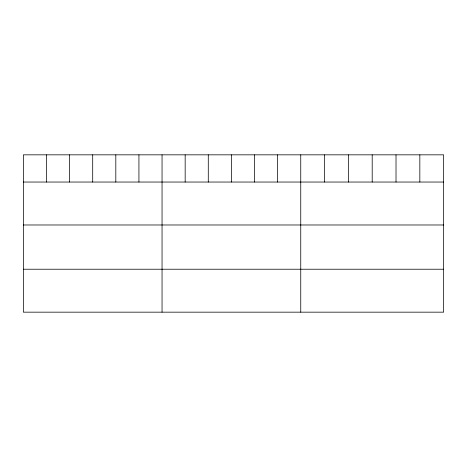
<?xml version="1.0" encoding="UTF-8"?>
<svg xmlns="http://www.w3.org/2000/svg" width="467" height="467" viewBox="0 0 467 467"><rect width="100%" height="100%" fill="white"/><g stroke="black" fill="none" stroke-linecap="round" stroke-linejoin="round"><path stroke-width="0.7" d="M443.65 182.042L443.65 312.166L23.35 312.166L23.35 154.834L443.65 154.834L443.65 182.042L23.35 182.042M23.35 224.983L443.65 224.983M23.35 269.226L443.65 269.226M419.833 154.834L419.833 182.042M396.016 154.834L396.016 182.042M372.199 154.834L372.199 182.042M348.382 154.834L348.382 182.042M324.565 154.834L324.565 182.042M300.748 154.834L300.748 312.166M277.632 154.834L277.632 182.042M254.515 154.834L254.515 182.042M231.398 154.834L231.398 182.042M208.282 154.834L208.282 182.042M185.165 154.834L185.165 182.042M162.049 154.834L162.049 312.166M138.933 154.834L138.933 182.042M115.816 154.834L115.816 182.042M92.7 154.834L92.7 182.042M69.583 154.834L69.583 182.042M46.466 154.834L46.466 182.042"/></g></svg>
